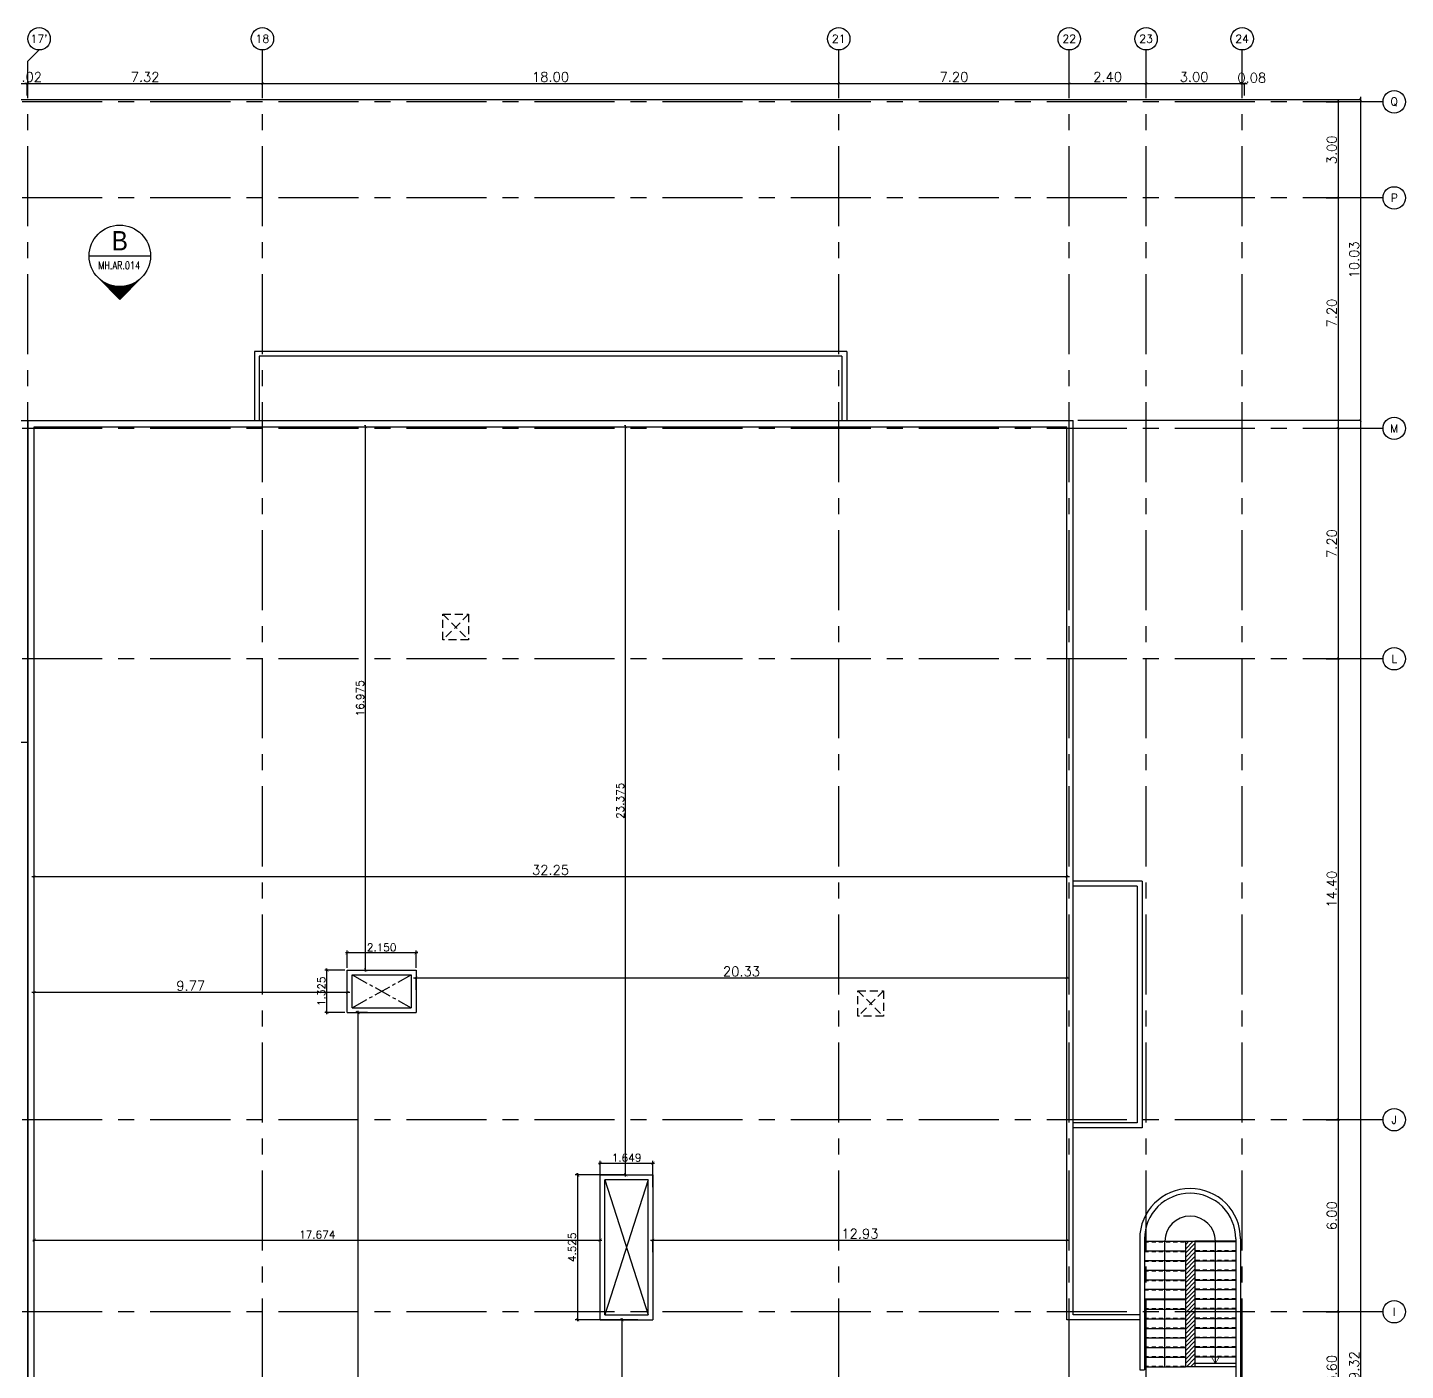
# Model space of a CAD drawing. Extents: x 88854.2 to 88945.7, y 39921.6 to 39999.8.
# Drawn here: x 88902.68 to 88945.71, y 39957.87 to 39999.82 of the extents above; entities that cross this region are included whole.
import ezdxf
from ezdxf.enums import TextEntityAlignment as Align

# ---------------------------------------------------------------- set-up
doc = ezdxf.new("R2010")
doc.units = 0
doc.header["$MEASUREMENT"] = 0
doc.header["$PDMODE"] = 34
for name, pattern in [('2DASHES', [1.7, 0.75, -0.25, 0.1, -0.25, 0.1, -0.25]), ('CENTER2', [1.125, 0.75, -0.125, 0.125, -0.125]), ('CENTERX2', [4, 2.5, -0.5, 0.5, -0.5]), ('HIDDEN', [0.375, 0.25, -0.125]), ('HIDDEN2', [0.1875, 0.125, -0.0625])]:
    doc.linetypes.add(name, pattern=pattern)
doc.layers.get('0').update_dxf_attribs({"linetype": 'CONTINUOUS'})
doc.layers.get('DEFPOINTS').update_dxf_attribs({"linetype": 'CONTINUOUS'})
for name, color, linetype in [('AX-CR', 2, 'CONTINUOUS'), ('AX-DIM', 4, 'CONTINUOUS'), ('AX-TXT', 2, 'CONTINUOUS'), ('AXES', 11, 'CENTERX2'), ('EJ', 9, 'CONTINUOUS'), ('HAT', 8, 'CONTINUOUS'), ('IND-ES', 6, 'CONTINUOUS'), ('IND-ES-L', 6, '2DASHES'), ('IND-ES-TXT', 4, 'CONTINUOUS'), ('PROJ-L', 3, 'CONTINUOUS'), ('ROOF', 2, 'CONTINUOUS'), ('SEC-MRK', 7, 'CONTINUOUS'), ('SHAFT', 4, 'CONTINUOUS'), ('STR', 5, 'CONTINUOUS'), ('TXT1', 2, 'CONTINUOUS'), ('WALL', 2, 'CONTINUOUS')]:
    doc.layers.add(name, color=color, linetype=linetype)
doc.styles.add('ROMANS', font='ROMANS.shx')
doc.styles.add('S5', font='simplex.shx', dxfattribs={"width": 0.77})
doc.styles.add('TTXT', font='swisse.ttf', dxfattribs={"width": 0.6})
doc.dimstyles.new('DIM-OUT', dxfattribs={"dimscale": 0, "dimtxt": 0.3, "dimasz": 0.08, "dimexe": 0.02, "dimexo": 0.02, "dimgap": 0.05, "dimtad": 1, "dimzin": 0, "dimdsep": 46, "dimtxsty": 'ROMANS', "dimblk1": 'ARCHTICK', "dimblk2": 'ARCHTICK', "dimsah": 1, "dimcen": 0.01, "dimdle": 0.08, "dimclrd": 4, "dimclre": 4, "dimclrt": 2, "dimadec": 0, "dimazin": 0, "dimtp": 2, "dimtm": 2, "dimtfac": 0.114286, "dimtix": 1, "dimtmove": 2, "dimatfit": 3, "dimldrblk": 'ARCHTICK', "dimfxl": 0, "dimtolj": 1, "dimtzin": 0, "dimarcsym": 0})
doc.dimstyles.new('STANDARD in', dxfattribs={"dimtxt": 0.24, "dimasz": 0.1, "dimexe": 0.07, "dimexo": 0.07, "dimgap": 0.05, "dimtad": 1, "dimdec": 3, "dimzin": 0, "dimdsep": 46, "dimtxsty": 'ROMANS', "dimblk": 'ARCHTICK', "dimcen": 0.05, "dimdle": 0.05, "dimclrd": 4, "dimclre": 4, "dimclrt": 2, "dimadec": 0, "dimazin": 0, "dimtfac": 1, "dimtdec": 3, "dimtmove": 2, "dimatfit": 3, "dimfxl": 0, "dimtolj": 1, "dimtzin": 0, "dimarcsym": 0})

# ---------------------------------------------------------------- blocks, each defined once
blk = doc.blocks.new('_ARCHTICK')
at = {"color": 0, "linetype": 'ByBlock', "const_width": 0.15}
blk.add_lwpolyline([(-0.5, -0.5), (0.5, 0.5)], dxfattribs=at)
blk = doc.blocks.new('*D7')
at = {"layer": 'AX-DIM', "color": 4, "lineweight": -2}
for p, q in [((88909.93, 39998.077), (88928.09, 39998.077)), ((88910.01, 39997.697), (88910.01, 39998.097)), ((88928.01, 39997.697), (88928.01, 39998.097))]:
    blk.add_line(p, q, dxfattribs=at)
at = {"layer": 'DEFPOINTS', "color": 0}
for p in [(88928.01, 39998.077), (88910.01, 39997.677), (88928.01, 39997.677)]:
    blk.add_point(p, dxfattribs=at)
at = {"layer": 'AX-DIM', "color": 4, "lineweight": -2, "xscale": 0.08, "yscale": 0.08, "zscale": 0.08, "rotation": 180}
blk.add_blockref('_ARCHTICK', (88910.01, 39998.077), dxfattribs=at)
at = {"layer": 'AX-DIM', "color": 4, "lineweight": -2, "xscale": 0.08, "yscale": 0.08, "zscale": 0.08}
blk.add_blockref('_ARCHTICK', (88928.01, 39998.077), dxfattribs=at)
at = {"layer": 'AX-DIM', "color": 2, "insert": (88919.01, 39998.277), "char_height": 0.3, "attachment_point": 5, "style": 'ROMANS'}
blk.add_mtext('\\A1;18.00', dxfattribs=at)
blk = doc.blocks.new('*D8')
at = {"layer": 'AX-DIM', "color": 4, "lineweight": -2}
for p, q in [((88901.005, 39997.575), (88944.33, 39997.575)), ((88944.31, 39997.655), (88944.31, 39987.47)), ((88943.63, 39987.55), (88944.33, 39987.55))]:
    blk.add_line(p, q, dxfattribs=at)
at = {"layer": 'DEFPOINTS', "color": 0}
for p in [(88900.985, 39997.575), (88943.61, 39987.55), (88944.31, 39987.55)]:
    blk.add_point(p, dxfattribs=at)
at = {"layer": 'AX-DIM', "color": 4, "lineweight": -2, "xscale": 0.08, "yscale": 0.08, "zscale": 0.08}
for p, rotation in [((88944.31, 39997.575), 90), ((88944.31, 39987.55), 270)]:
    blk.add_blockref('_ARCHTICK', p, dxfattribs=dict(at, rotation=rotation))
at = {"layer": 'AX-DIM', "color": 2, "insert": (88944.11, 39992.562), "char_height": 0.3, "attachment_point": 5, "rotation": 90, "style": 'ROMANS'}
blk.add_mtext('\\A1;10.03', dxfattribs=at)
blk = doc.blocks.new('*D11')
at = {"layer": 'AX-DIM', "color": 4, "lineweight": -2}
for p, q in [((88892.986, 39998.077), (88902.746, 39998.077)), ((88893.066, 39997.697), (88893.066, 39998.097)), ((88902.666, 39997.697), (88902.666, 39998.097))]:
    blk.add_line(p, q, dxfattribs=at)
at = {"layer": 'DEFPOINTS', "color": 0}
for p in [(88902.666, 39998.077), (88893.066, 39997.677), (88902.666, 39997.677)]:
    blk.add_point(p, dxfattribs=at)
at = {"layer": 'AX-DIM', "color": 4, "lineweight": -2, "xscale": 0.08, "yscale": 0.08, "zscale": 0.08, "rotation": 180}
blk.add_blockref('_ARCHTICK', (88893.066, 39998.077), dxfattribs=at)
at = {"layer": 'AX-DIM', "color": 4, "lineweight": -2, "xscale": 0.08, "yscale": 0.08, "zscale": 0.08}
blk.add_blockref('_ARCHTICK', (88902.666, 39998.077), dxfattribs=at)
at = {"layer": 'AX-DIM', "color": 2, "insert": (88897.866, 39998.277), "char_height": 0.3, "attachment_point": 5, "style": 'ROMANS'}
blk.add_mtext('\\A1;9.60', dxfattribs=at)
blk = doc.blocks.new('*D13')
at = {"layer": 'AX-DIM', "color": 4, "lineweight": -2}
for p, q in [((88902.666, 39998.077), (88902.586, 39998.077)), ((88902.666, 39997.697), (88902.666, 39998.097)), ((88902.666, 39998.077), (88902.686, 39998.077)), ((88902.686, 39997.697), (88902.686, 39998.097)), ((88902.686, 39998.077), (88902.766, 39998.077))]:
    blk.add_line(p, q, dxfattribs=at)
at = {"layer": 'DEFPOINTS', "color": 0}
for p in [(88902.686, 39998.077), (88902.666, 39997.677), (88902.686, 39997.677)]:
    blk.add_point(p, dxfattribs=at)
at = {"layer": 'AX-DIM', "color": 4, "lineweight": -2, "xscale": 0.08, "yscale": 0.08, "zscale": 0.08}
blk.add_blockref('_ARCHTICK', (88902.666, 39998.077), dxfattribs=at)
at = {"layer": 'AX-DIM', "color": 4, "lineweight": -2, "xscale": 0.08, "yscale": 0.08, "zscale": 0.08, "rotation": 180}
blk.add_blockref('_ARCHTICK', (88902.686, 39998.077), dxfattribs=at)
at = {"layer": 'AX-DIM', "color": 2, "insert": (88902.676, 39998.277), "char_height": 0.3, "attachment_point": 5, "style": 'ROMANS'}
blk.add_mtext('\\A1;0.02', dxfattribs=at)
blk = doc.blocks.new('AXU')
at = {"layer": 'AX-CR'}
blk.add_circle((0, 350), 350, dxfattribs=at)
at = {"layer": 'AX-TXT', "style": 'ROMANS'}
blk.add_attdef('AX', text='', height=250, dxfattribs=at).set_placement((0, 350), align=Align.MIDDLE)
blk = doc.blocks.new('*D14')
at = {"layer": 'AX-DIM', "color": 4, "lineweight": -2}
for p, q in [((88935.48, 39987.55), (88944.33, 39987.55)), ((88944.31, 39987.63), (88944.31, 39928.15)), ((88935.48, 39928.23), (88944.33, 39928.23))]:
    blk.add_line(p, q, dxfattribs=at)
at = {"layer": 'DEFPOINTS', "color": 0}
for p in [(88935.46, 39987.55), (88935.46, 39928.23), (88944.31, 39928.23)]:
    blk.add_point(p, dxfattribs=at)
at = {"layer": 'AX-DIM', "color": 4, "lineweight": -2, "xscale": 0.08, "yscale": 0.08, "zscale": 0.08}
for p, rotation in [((88944.31, 39987.55), 90), ((88944.31, 39928.23), 270)]:
    blk.add_blockref('_ARCHTICK', p, dxfattribs=dict(at, rotation=rotation))
at = {"layer": 'AX-DIM', "color": 2, "insert": (88944.11, 39957.89), "char_height": 0.3, "attachment_point": 5, "rotation": 90, "style": 'ROMANS'}
blk.add_mtext('\\A1;59.32', dxfattribs=at)
blk = doc.blocks.new('*D15')
at = {"layer": 'AX-DIM', "color": 4, "lineweight": -2}
for p, q in [((88943.23, 39965.7), (88943.63, 39965.7)), ((88943.61, 39965.78), (88943.61, 39959.62)), ((88943.23, 39959.7), (88943.63, 39959.7))]:
    blk.add_line(p, q, dxfattribs=at)
at = {"layer": 'DEFPOINTS', "color": 0}
for p in [(88943.21, 39965.7), (88943.21, 39959.7), (88943.61, 39959.7)]:
    blk.add_point(p, dxfattribs=at)
at = {"layer": 'AX-DIM', "color": 4, "lineweight": -2, "xscale": 0.08, "yscale": 0.08, "zscale": 0.08}
for p, rotation in [((88943.61, 39965.7), 90), ((88943.61, 39959.7), 270)]:
    blk.add_blockref('_ARCHTICK', p, dxfattribs=dict(at, rotation=rotation))
at = {"layer": 'AX-DIM', "color": 2, "insert": (88943.41, 39962.7), "char_height": 0.3, "attachment_point": 5, "rotation": 90, "style": 'ROMANS'}
blk.add_mtext('\\A1;6.00', dxfattribs=at)
blk = doc.blocks.new('*D22')
at = {"layer": 'AX-DIM', "color": 4, "lineweight": -2}
for p, q in [((88943.23, 39959.7), (88943.63, 39959.7)), ((88943.61, 39959.78), (88943.61, 39956.02)), ((88943.23, 39956.1), (88943.63, 39956.1))]:
    blk.add_line(p, q, dxfattribs=at)
at = {"layer": 'DEFPOINTS', "color": 0}
for p in [(88943.21, 39959.7), (88943.21, 39956.1), (88943.61, 39956.1)]:
    blk.add_point(p, dxfattribs=at)
at = {"layer": 'AX-DIM', "color": 4, "lineweight": -2, "xscale": 0.08, "yscale": 0.08, "zscale": 0.08}
for p, rotation in [((88943.61, 39959.7), 90), ((88943.61, 39956.1), 270)]:
    blk.add_blockref('_ARCHTICK', p, dxfattribs=dict(at, rotation=rotation))
at = {"layer": 'AX-DIM', "color": 2, "insert": (88943.41, 39957.9), "char_height": 0.3, "attachment_point": 5, "rotation": 90, "style": 'ROMANS'}
blk.add_mtext('\\A1;3.60', dxfattribs=at)
blk = doc.blocks.new('AXR')
at = {"layer": 'AX-CR'}
blk.add_circle((350, 0), 350, dxfattribs=at)
at = {"layer": 'AX-TXT', "style": 'ROMANS'}
blk.add_attdef('AX', text='', height=250, dxfattribs=at).set_placement((350, 0), align=Align.MIDDLE)
blk = doc.blocks.new('*D24')
at = {"layer": 'AX-DIM', "color": 4, "lineweight": -2}
for p, q in [((88943.23, 39994.5), (88943.63, 39994.5)), ((88943.61, 39994.58), (88943.61, 39987.22)), ((88943.23, 39987.3), (88943.63, 39987.3))]:
    blk.add_line(p, q, dxfattribs=at)
at = {"layer": 'DEFPOINTS', "color": 0}
for p in [(88943.21, 39994.5), (88943.21, 39987.3), (88943.61, 39987.3)]:
    blk.add_point(p, dxfattribs=at)
at = {"layer": 'AX-DIM', "color": 4, "lineweight": -2, "xscale": 0.08, "yscale": 0.08, "zscale": 0.08}
for p, rotation in [((88943.61, 39994.5), 90), ((88943.61, 39987.3), 270)]:
    blk.add_blockref('_ARCHTICK', p, dxfattribs=dict(at, rotation=rotation))
at = {"layer": 'AX-DIM', "color": 2, "insert": (88943.41, 39990.9), "char_height": 0.3, "attachment_point": 5, "rotation": 90, "style": 'ROMANS'}
blk.add_mtext('\\A1;7.20', dxfattribs=at)
blk = doc.blocks.new('*D25')
at = {"layer": 'AX-DIM', "color": 4, "lineweight": -2}
for p, q in [((88943.61, 39980.18), (88943.61, 39965.62)), ((88943.23, 39980.1), (88943.63, 39980.1)), ((88943.23, 39965.7), (88943.63, 39965.7))]:
    blk.add_line(p, q, dxfattribs=at)
at = {"layer": 'DEFPOINTS', "color": 0}
for p in [(88943.21, 39980.1), (88943.21, 39965.7), (88943.61, 39965.7)]:
    blk.add_point(p, dxfattribs=at)
at = {"layer": 'AX-DIM', "color": 4, "lineweight": -2, "xscale": 0.08, "yscale": 0.08, "zscale": 0.08}
for p, rotation in [((88943.61, 39980.1), 90), ((88943.61, 39965.7), 270)]:
    blk.add_blockref('_ARCHTICK', p, dxfattribs=dict(at, rotation=rotation))
at = {"layer": 'AX-DIM', "color": 2, "insert": (88943.41, 39972.9), "char_height": 0.3, "attachment_point": 5, "rotation": 90, "style": 'ROMANS'}
blk.add_mtext('\\A1;14.40', dxfattribs=at)
blk = doc.blocks.new('*D26')
at = {"layer": 'AX-DIM', "color": 4, "lineweight": -2}
for p, q in [((88943.23, 39987.3), (88943.63, 39987.3)), ((88943.61, 39987.38), (88943.61, 39980.02)), ((88943.23, 39980.1), (88943.63, 39980.1))]:
    blk.add_line(p, q, dxfattribs=at)
at = {"layer": 'DEFPOINTS', "color": 0}
for p in [(88943.21, 39987.3), (88943.21, 39980.1), (88943.61, 39980.1)]:
    blk.add_point(p, dxfattribs=at)
at = {"layer": 'AX-DIM', "color": 4, "lineweight": -2, "xscale": 0.08, "yscale": 0.08, "zscale": 0.08}
for p, rotation in [((88943.61, 39987.3), 90), ((88943.61, 39980.1), 270)]:
    blk.add_blockref('_ARCHTICK', p, dxfattribs=dict(at, rotation=rotation))
at = {"layer": 'AX-DIM', "color": 2, "insert": (88943.41, 39983.7), "char_height": 0.3, "attachment_point": 5, "rotation": 90, "style": 'ROMANS'}
blk.add_mtext('\\A1;7.20', dxfattribs=at)
blk = doc.blocks.new('*D27')
at = {"layer": 'AX-DIM', "color": 4, "lineweight": -2}
for p, q in [((88927.93, 39998.077), (88935.29, 39998.077)), ((88928.01, 39997.697), (88928.01, 39998.097)), ((88935.21, 39997.697), (88935.21, 39998.097))]:
    blk.add_line(p, q, dxfattribs=at)
at = {"layer": 'DEFPOINTS', "color": 0}
for p in [(88935.21, 39998.077), (88928.01, 39997.677), (88935.21, 39997.677)]:
    blk.add_point(p, dxfattribs=at)
at = {"layer": 'AX-DIM', "color": 4, "lineweight": -2, "xscale": 0.08, "yscale": 0.08, "zscale": 0.08, "rotation": 180}
blk.add_blockref('_ARCHTICK', (88928.01, 39998.077), dxfattribs=at)
at = {"layer": 'AX-DIM', "color": 4, "lineweight": -2, "xscale": 0.08, "yscale": 0.08, "zscale": 0.08}
blk.add_blockref('_ARCHTICK', (88935.21, 39998.077), dxfattribs=at)
at = {"layer": 'AX-DIM', "color": 2, "insert": (88931.61, 39998.277), "char_height": 0.3, "attachment_point": 5, "style": 'ROMANS'}
blk.add_mtext('\\A1;7.20', dxfattribs=at)
blk = doc.blocks.new('*D28')
at = {"layer": 'AX-DIM', "color": 4, "lineweight": -2}
for p, q in [((88935.13, 39998.077), (88937.69, 39998.077)), ((88935.21, 39997.697), (88935.21, 39998.097)), ((88937.61, 39997.697), (88937.61, 39998.097))]:
    blk.add_line(p, q, dxfattribs=at)
at = {"layer": 'DEFPOINTS', "color": 0}
for p in [(88937.61, 39998.077), (88935.21, 39997.677), (88937.61, 39997.677)]:
    blk.add_point(p, dxfattribs=at)
at = {"layer": 'AX-DIM', "color": 4, "lineweight": -2, "xscale": 0.08, "yscale": 0.08, "zscale": 0.08, "rotation": 180}
blk.add_blockref('_ARCHTICK', (88935.21, 39998.077), dxfattribs=at)
at = {"layer": 'AX-DIM', "color": 4, "lineweight": -2, "xscale": 0.08, "yscale": 0.08, "zscale": 0.08}
blk.add_blockref('_ARCHTICK', (88937.61, 39998.077), dxfattribs=at)
at = {"layer": 'AX-DIM', "color": 2, "insert": (88936.41, 39998.277), "char_height": 0.3, "attachment_point": 5, "style": 'ROMANS'}
blk.add_mtext('\\A1;2.40', dxfattribs=at)
blk = doc.blocks.new('*D29')
at = {"layer": 'AX-DIM', "color": 4, "lineweight": -2}
for p, q in [((88937.53, 39998.077), (88940.69, 39998.077)), ((88937.61, 39997.697), (88937.61, 39998.097)), ((88940.61, 39997.697), (88940.61, 39998.097))]:
    blk.add_line(p, q, dxfattribs=at)
at = {"layer": 'DEFPOINTS', "color": 0}
for p in [(88940.61, 39998.077), (88937.61, 39997.677), (88940.61, 39997.677)]:
    blk.add_point(p, dxfattribs=at)
at = {"layer": 'AX-DIM', "color": 4, "lineweight": -2, "xscale": 0.08, "yscale": 0.08, "zscale": 0.08, "rotation": 180}
blk.add_blockref('_ARCHTICK', (88937.61, 39998.077), dxfattribs=at)
at = {"layer": 'AX-DIM', "color": 4, "lineweight": -2, "xscale": 0.08, "yscale": 0.08, "zscale": 0.08}
blk.add_blockref('_ARCHTICK', (88940.61, 39998.077), dxfattribs=at)
at = {"layer": 'AX-DIM', "color": 2, "insert": (88939.11, 39998.277), "char_height": 0.3, "attachment_point": 5, "style": 'ROMANS'}
blk.add_mtext('\\A1;3.00', dxfattribs=at)
blk = doc.blocks.new('*D30')
at = {"layer": 'AX-DIM', "color": 4, "lineweight": -2}
for p, q in [((88940.61, 39998.077), (88940.53, 39998.077)), ((88940.61, 39997.697), (88940.61, 39998.097)), ((88940.61, 39998.077), (88940.685, 39998.077)), ((88940.685, 39997.697), (88940.685, 39998.097)), ((88940.685, 39998.077), (88940.765, 39998.077))]:
    blk.add_line(p, q, dxfattribs=at)
at = {"layer": 'DEFPOINTS', "color": 0}
for p in [(88940.685, 39998.077), (88940.61, 39997.677), (88940.685, 39997.677)]:
    blk.add_point(p, dxfattribs=at)
at = {"layer": 'AX-DIM', "color": 4, "lineweight": -2, "xscale": 0.08, "yscale": 0.08, "zscale": 0.08}
blk.add_blockref('_ARCHTICK', (88940.61, 39998.077), dxfattribs=at)
at = {"layer": 'AX-DIM', "color": 4, "lineweight": -2, "xscale": 0.08, "yscale": 0.08, "zscale": 0.08, "rotation": 180}
blk.add_blockref('_ARCHTICK', (88940.685, 39998.077), dxfattribs=at)
at = {"layer": 'AX-DIM', "color": 2, "insert": (88940.911, 39998.252), "char_height": 0.3, "attachment_point": 5, "style": 'ROMANS'}
blk.add_mtext('\\A1;0.08', dxfattribs=at)
blk = doc.blocks.new('*D31')
at = {"layer": 'AX-DIM', "color": 4, "lineweight": -2}
for p, q in [((88943.23, 39997.5), (88943.63, 39997.5)), ((88943.61, 39997.58), (88943.61, 39994.42)), ((88943.23, 39994.5), (88943.63, 39994.5))]:
    blk.add_line(p, q, dxfattribs=at)
at = {"layer": 'DEFPOINTS', "color": 0}
for p in [(88943.21, 39997.5), (88943.21, 39994.5), (88943.61, 39994.5)]:
    blk.add_point(p, dxfattribs=at)
at = {"layer": 'AX-DIM', "color": 4, "lineweight": -2, "xscale": 0.08, "yscale": 0.08, "zscale": 0.08}
for p, rotation in [((88943.61, 39997.5), 90), ((88943.61, 39994.5), 270)]:
    blk.add_blockref('_ARCHTICK', p, dxfattribs=dict(at, rotation=rotation))
at = {"layer": 'AX-DIM', "color": 2, "insert": (88943.41, 39996), "char_height": 0.3, "attachment_point": 5, "rotation": 90, "style": 'ROMANS'}
blk.add_mtext('\\A1;3.00', dxfattribs=at)
blk = doc.blocks.new('*D60')
at = {"layer": 'AX-DIM', "color": 4, "lineweight": -2}
for p, q in [((88902.606, 39998.077), (88910.09, 39998.077)), ((88902.686, 39997.697), (88902.686, 39998.097)), ((88910.01, 39997.697), (88910.01, 39998.097))]:
    blk.add_line(p, q, dxfattribs=at)
at = {"layer": 'DEFPOINTS', "color": 0}
for p in [(88910.01, 39998.077), (88902.686, 39997.677), (88910.01, 39997.677)]:
    blk.add_point(p, dxfattribs=at)
at = {"layer": 'AX-DIM', "color": 4, "lineweight": -2, "xscale": 0.08, "yscale": 0.08, "zscale": 0.08, "rotation": 180}
blk.add_blockref('_ARCHTICK', (88902.686, 39998.077), dxfattribs=at)
at = {"layer": 'AX-DIM', "color": 4, "lineweight": -2, "xscale": 0.08, "yscale": 0.08, "zscale": 0.08}
blk.add_blockref('_ARCHTICK', (88910.01, 39998.077), dxfattribs=at)
at = {"layer": 'AX-DIM', "color": 2, "insert": (88906.348, 39998.277), "char_height": 0.3, "attachment_point": 5, "style": 'ROMANS'}
blk.add_mtext('\\A1;7.32', dxfattribs=at)
blk = doc.blocks.new('*D65')
at = {"layer": 'AX-DIM', "color": 4, "lineweight": -2}
for p, q in [((88902.806, 39973.302), (88935.216, 39973.302)), ((88902.886, 39972.922), (88902.886, 39973.322)), ((88935.136, 39972.922), (88935.136, 39973.322))]:
    blk.add_line(p, q, dxfattribs=at)
at = {"layer": 'DEFPOINTS', "color": 0}
for p in [(88935.136, 39973.302), (88902.886, 39972.902), (88935.136, 39972.902)]:
    blk.add_point(p, dxfattribs=at)
at = {"layer": 'AX-DIM', "color": 4, "lineweight": -2, "xscale": 0.08, "yscale": 0.08, "zscale": 0.08, "rotation": 180}
blk.add_blockref('_ARCHTICK', (88902.886, 39973.302), dxfattribs=at)
at = {"layer": 'AX-DIM', "color": 4, "lineweight": -2, "xscale": 0.08, "yscale": 0.08, "zscale": 0.08}
blk.add_blockref('_ARCHTICK', (88935.136, 39973.302), dxfattribs=at)
at = {"layer": 'AX-DIM', "color": 2, "insert": (88919.011, 39973.502), "char_height": 0.3, "attachment_point": 5, "style": 'ROMANS'}
blk.add_mtext('\\A1;32.25', dxfattribs=at)
blk = doc.blocks.new('*D77')
at = {"layer": 'AX-DIM', "color": 4, "linetype": 'Continuous', "lineweight": -2}
for p, q in [((88913.293, 39969.05), (88912.92, 39969.05)), ((88912.99, 39969.1), (88912.99, 39944.105)), ((88913.772, 39944.155), (88912.92, 39944.155))]:
    blk.add_line(p, q, dxfattribs=at)
at = {"layer": 'DEFPOINTS', "color": 0, "linetype": 'Continuous'}
for p in [(88913.363, 39969.05), (88912.99, 39944.155), (88913.842, 39944.155)]:
    blk.add_point(p, dxfattribs=at)
at = {"layer": 'AX-DIM', "color": 4, "linetype": 'Continuous', "lineweight": -2, "xscale": 0.1, "yscale": 0.1, "zscale": 0.1}
for p, rotation in [((88912.99, 39969.05), 90), ((88912.99, 39944.155), 270)]:
    blk.add_blockref('_ARCHTICK', p, dxfattribs=dict(at, rotation=rotation))
at = {"layer": 'AX-DIM', "color": 2, "linetype": 'Continuous', "insert": (88912.82, 39956.602), "char_height": 0.24, "attachment_point": 5, "rotation": 90, "style": 'ROMANS'}
blk.add_mtext('\\A1;24.895', dxfattribs=at)
blk = doc.blocks.new('*D76')
at = {"layer": 'AX-DIM', "color": 4, "linetype": 'Continuous', "lineweight": -2}
blk.add_line((88913.234, 39970.325), (88913.234, 39987.4), dxfattribs=at)
at = {"layer": 'DEFPOINTS', "color": 0, "linetype": 'Continuous'}
for p in [(88913.234, 39987.35), (88913.234, 39987.35), (88913.234, 39970.375)]:
    blk.add_point(p, dxfattribs=at)
at = {"layer": 'AX-DIM', "color": 4, "linetype": 'Continuous', "lineweight": -2, "xscale": 0.1, "yscale": 0.1, "zscale": 0.1}
for p, rotation in [((88913.234, 39987.35), 90), ((88913.234, 39970.375), 270)]:
    blk.add_blockref('_ARCHTICK', p, dxfattribs=dict(at, rotation=rotation))
at = {"layer": 'AX-DIM', "color": 2, "linetype": 'Continuous', "insert": (88913.064, 39978.862), "char_height": 0.24, "attachment_point": 5, "rotation": 90, "style": 'ROMANS'}
blk.add_mtext('\\A1;16.975', dxfattribs=at)
blk = doc.blocks.new('*D81')
at = {"layer": 'AX-DIM', "color": 4, "linetype": 'Continuous', "lineweight": -2}
for p, q in [((88921.334, 39963.975), (88919.784, 39963.975)), ((88919.854, 39964.025), (88919.854, 39959.4)), ((88921.334, 39959.45), (88919.784, 39959.45))]:
    blk.add_line(p, q, dxfattribs=at)
at = {"layer": 'DEFPOINTS', "color": 0, "linetype": 'Continuous'}
for p in [(88921.404, 39963.975), (88919.854, 39959.45), (88921.404, 39959.45)]:
    blk.add_point(p, dxfattribs=at)
at = {"layer": 'AX-DIM', "color": 4, "linetype": 'Continuous', "lineweight": -2, "xscale": 0.1, "yscale": 0.1, "zscale": 0.1}
for p, rotation in [((88919.854, 39963.975), 90), ((88919.854, 39959.45), 270)]:
    blk.add_blockref('_ARCHTICK', p, dxfattribs=dict(at, rotation=rotation))
at = {"layer": 'AX-DIM', "color": 2, "linetype": 'Continuous', "insert": (88919.684, 39961.712), "char_height": 0.24, "attachment_point": 5, "rotation": 90, "style": 'ROMANS'}
blk.add_mtext('\\A1;4.525', dxfattribs=at)
blk = doc.blocks.new('*D82')
at = {"layer": 'AX-DIM', "color": 4, "linetype": 'Continuous', "lineweight": -2}
for p, q in [((88920.51, 39964.341), (88922.259, 39964.341)), ((88920.56, 39963.589), (88920.56, 39964.411)), ((88922.209, 39963.589), (88922.209, 39964.411))]:
    blk.add_line(p, q, dxfattribs=at)
at = {"layer": 'DEFPOINTS', "color": 0, "linetype": 'Continuous'}
for p in [(88922.209, 39964.341), (88920.56, 39963.519), (88922.209, 39963.519)]:
    blk.add_point(p, dxfattribs=at)
at = {"layer": 'AX-DIM', "color": 4, "linetype": 'Continuous', "lineweight": -2, "xscale": 0.1, "yscale": 0.1, "zscale": 0.1, "rotation": 180}
blk.add_blockref('_ARCHTICK', (88920.56, 39964.341), dxfattribs=at)
at = {"layer": 'AX-DIM', "color": 4, "linetype": 'Continuous', "lineweight": -2, "xscale": 0.1, "yscale": 0.1, "zscale": 0.1}
blk.add_blockref('_ARCHTICK', (88922.209, 39964.341), dxfattribs=at)
at = {"layer": 'AX-DIM', "color": 2, "linetype": 'Continuous', "insert": (88921.385, 39964.511), "char_height": 0.24, "attachment_point": 5, "style": 'ROMANS'}
blk.add_mtext('\\A1;1.649', dxfattribs=at)
blk = doc.blocks.new('*D83')
at = {"layer": 'AX-DIM', "color": 4, "linetype": 'Continuous', "lineweight": -2}
for p, q in [((88914.86, 39970.912), (88912.61, 39970.912)), ((88912.66, 39970.445), (88912.66, 39970.982)), ((88914.81, 39970.445), (88914.81, 39970.982))]:
    blk.add_line(p, q, dxfattribs=at)
at = {"layer": 'DEFPOINTS', "color": 0, "linetype": 'Continuous'}
for p in [(88912.66, 39970.912), (88912.66, 39970.375), (88914.81, 39970.375)]:
    blk.add_point(p, dxfattribs=at)
at = {"layer": 'AX-DIM', "color": 4, "linetype": 'Continuous', "lineweight": -2, "xscale": 0.1, "yscale": 0.1, "zscale": 0.1, "rotation": 180}
blk.add_blockref('_ARCHTICK', (88912.66, 39970.912), dxfattribs=at)
at = {"layer": 'AX-DIM', "color": 4, "linetype": 'Continuous', "lineweight": -2, "xscale": 0.1, "yscale": 0.1, "zscale": 0.1}
blk.add_blockref('_ARCHTICK', (88914.81, 39970.912), dxfattribs=at)
at = {"layer": 'AX-DIM', "color": 2, "linetype": 'Continuous', "insert": (88913.735, 39971.082), "char_height": 0.24, "attachment_point": 5, "style": 'ROMANS'}
blk.add_mtext('\\A1;2.150', dxfattribs=at)
blk = doc.blocks.new('*D84')
at = {"layer": 'AX-DIM', "color": 4, "linetype": 'Continuous', "lineweight": -2}
for p, q in [((88912.59, 39970.375), (88911.956, 39970.375)), ((88912.026, 39969), (88912.026, 39970.425)), ((88912.59, 39969.05), (88911.956, 39969.05))]:
    blk.add_line(p, q, dxfattribs=at)
at = {"layer": 'DEFPOINTS', "color": 0, "linetype": 'Continuous'}
for p in [(88912.026, 39970.375), (88912.66, 39970.375), (88912.66, 39969.05)]:
    blk.add_point(p, dxfattribs=at)
at = {"layer": 'AX-DIM', "color": 4, "linetype": 'Continuous', "lineweight": -2, "xscale": 0.1, "yscale": 0.1, "zscale": 0.1}
for p, rotation in [((88912.026, 39970.375), 90), ((88912.026, 39969.05), 270)]:
    blk.add_blockref('_ARCHTICK', p, dxfattribs=dict(at, rotation=rotation))
at = {"layer": 'AX-DIM', "color": 2, "linetype": 'Continuous', "insert": (88911.856, 39969.712), "char_height": 0.24, "attachment_point": 5, "rotation": 90, "style": 'ROMANS'}
blk.add_mtext('\\A1;1.325', dxfattribs=at)
blk = doc.blocks.new('AR1-EL')
at = {"layer": 'IND-ES'}
for q in [(-566, 566), (566, 566)]:
    blk.add_line((0, 1131), q, dxfattribs=at)
for points in [[(0, 800), (0, 1131), (-104, 793), (-221, 910)], [(0, 800), (0, 1131), (104, 793), (221, 910)], [(-306, 739), (-349, 782), (-400, 693), (-419, 712)], [(-207, 773), (-283, 849), (-306, 739), (-349, 782)], [(-104, 793), (-221, 910), (-207, 773), (-283, 849)], [(104, 793), (221, 910), (207, 773), (283, 849)], [(207, 773), (283, 849), (306, 739), (349, 782)], [(306, 739), (349, 782), (400, 693), (419, 712)], [(-492, 640), (-487, 634), (-566, 566)], [(-400, 693), (-419, 712), (-487, 634), (-492, 640)], [(400, 693), (419, 712), (487, 634), (492, 640)], [(492, 640), (487, 634), (566, 566)]]:
    blk.add_solid(points, dxfattribs=at)
blk = doc.blocks.new('*D104')
at = {"layer": 'AX-DIM', "color": 4, "lineweight": -2}
for p, q in [((88922.129, 39961.937), (88935.216, 39961.937)), ((88922.209, 39961.557), (88922.209, 39961.957)), ((88935.136, 39961.557), (88935.136, 39961.957))]:
    blk.add_line(p, q, dxfattribs=at)
at = {"layer": 'DEFPOINTS', "color": 0}
for p in [(88935.136, 39961.937), (88922.209, 39961.537), (88935.136, 39961.537)]:
    blk.add_point(p, dxfattribs=at)
at = {"layer": 'AX-DIM', "color": 4, "lineweight": -2, "xscale": 0.08, "yscale": 0.08, "zscale": 0.08, "rotation": 180}
blk.add_blockref('_ARCHTICK', (88922.209, 39961.937), dxfattribs=at)
at = {"layer": 'AX-DIM', "color": 4, "lineweight": -2, "xscale": 0.08, "yscale": 0.08, "zscale": 0.08}
blk.add_blockref('_ARCHTICK', (88935.136, 39961.937), dxfattribs=at)
at = {"layer": 'AX-DIM', "color": 2, "insert": (88928.673, 39962.137), "char_height": 0.3, "attachment_point": 5, "style": 'ROMANS'}
blk.add_mtext('\\A1;12.93', dxfattribs=at)
blk = doc.blocks.new('*D105')
at = {"layer": 'AX-DIM', "color": 4, "linetype": 'Continuous', "lineweight": -2}
for p, q in [((88902.836, 39961.937), (88920.61, 39961.937)), ((88902.886, 39961.607), (88902.886, 39962.007)), ((88920.56, 39961.607), (88920.56, 39962.007))]:
    blk.add_line(p, q, dxfattribs=at)
at = {"layer": 'DEFPOINTS', "color": 0, "linetype": 'Continuous'}
for p in [(88920.56, 39961.937), (88902.886, 39961.537), (88920.56, 39961.537)]:
    blk.add_point(p, dxfattribs=at)
at = {"layer": 'AX-DIM', "color": 4, "linetype": 'Continuous', "lineweight": -2, "xscale": 0.1, "yscale": 0.1, "zscale": 0.1, "rotation": 180}
blk.add_blockref('_ARCHTICK', (88902.886, 39961.937), dxfattribs=at)
at = {"layer": 'AX-DIM', "color": 4, "linetype": 'Continuous', "lineweight": -2, "xscale": 0.1, "yscale": 0.1, "zscale": 0.1}
blk.add_blockref('_ARCHTICK', (88920.56, 39961.937), dxfattribs=at)
at = {"layer": 'AX-DIM', "color": 2, "linetype": 'Continuous', "insert": (88911.723, 39962.107), "char_height": 0.24, "attachment_point": 5, "style": 'ROMANS'}
blk.add_mtext('\\A1;17.674', dxfattribs=at)
blk = doc.blocks.new('*D110')
at = {"layer": 'AX-DIM', "color": 4, "linetype": 'Continuous', "lineweight": -2}
for p, q in [((88921.24, 39959.5), (88921.24, 39951.305)), ((88921.739, 39959.45), (88921.17, 39959.45)), ((88921.598, 39951.355), (88921.17, 39951.355))]:
    blk.add_line(p, q, dxfattribs=at)
at = {"layer": 'DEFPOINTS', "color": 0, "linetype": 'Continuous'}
for p in [(88921.809, 39959.45), (88921.24, 39951.355), (88921.668, 39951.355)]:
    blk.add_point(p, dxfattribs=at)
at = {"layer": 'AX-DIM', "color": 4, "linetype": 'Continuous', "lineweight": -2, "xscale": 0.1, "yscale": 0.1, "zscale": 0.1}
for p, rotation in [((88921.24, 39959.45), 90), ((88921.24, 39951.355), 270)]:
    blk.add_blockref('_ARCHTICK', p, dxfattribs=dict(at, rotation=rotation))
at = {"layer": 'AX-DIM', "color": 2, "linetype": 'Continuous', "insert": (88921.07, 39955.402), "char_height": 0.24, "attachment_point": 5, "rotation": 90, "style": 'ROMANS'}
blk.add_mtext('\\A1;8.095', dxfattribs=at)
blk = doc.blocks.new('*D111')
at = {"layer": 'AX-DIM', "color": 4, "linetype": 'Continuous', "lineweight": -2}
blk.add_line((88921.355, 39963.925), (88921.355, 39987.4), dxfattribs=at)
at = {"layer": 'DEFPOINTS', "color": 0, "linetype": 'Continuous'}
for p in [(88921.355, 39987.35), (88921.355, 39987.35), (88921.355, 39963.975)]:
    blk.add_point(p, dxfattribs=at)
at = {"layer": 'AX-DIM', "color": 4, "linetype": 'Continuous', "lineweight": -2, "xscale": 0.1, "yscale": 0.1, "zscale": 0.1}
for p, rotation in [((88921.355, 39987.35), 90), ((88921.355, 39963.975), 270)]:
    blk.add_blockref('_ARCHTICK', p, dxfattribs=dict(at, rotation=rotation))
at = {"layer": 'AX-DIM', "color": 2, "linetype": 'Continuous', "insert": (88921.185, 39975.662), "char_height": 0.24, "attachment_point": 5, "rotation": 90, "style": 'ROMANS'}
blk.add_mtext('\\A1;23.375', dxfattribs=at)
blk = doc.blocks.new('*D122')
at = {"layer": 'AX-DIM', "color": 4, "lineweight": -2}
for p, q in [((88902.806, 39969.683), (88912.74, 39969.683)), ((88902.886, 39969.303), (88902.886, 39969.703)), ((88912.66, 39969.303), (88912.66, 39969.703))]:
    blk.add_line(p, q, dxfattribs=at)
at = {"layer": 'DEFPOINTS', "color": 0}
for p in [(88912.66, 39969.683), (88902.886, 39969.283), (88912.66, 39969.283)]:
    blk.add_point(p, dxfattribs=at)
at = {"layer": 'AX-DIM', "color": 4, "lineweight": -2, "xscale": 0.08, "yscale": 0.08, "zscale": 0.08, "rotation": 180}
blk.add_blockref('_ARCHTICK', (88902.886, 39969.683), dxfattribs=at)
at = {"layer": 'AX-DIM', "color": 4, "lineweight": -2, "xscale": 0.08, "yscale": 0.08, "zscale": 0.08}
blk.add_blockref('_ARCHTICK', (88912.66, 39969.683), dxfattribs=at)
at = {"layer": 'AX-DIM', "color": 2, "insert": (88907.773, 39969.883), "char_height": 0.3, "attachment_point": 5, "style": 'ROMANS'}
blk.add_mtext('\\A1;9.77', dxfattribs=at)
blk = doc.blocks.new('*D123')
at = {"layer": 'AX-DIM', "color": 4, "lineweight": -2}
for p, q in [((88914.73, 39970.133), (88935.216, 39970.133)), ((88914.81, 39969.753), (88914.81, 39970.153)), ((88935.136, 39969.753), (88935.136, 39970.153))]:
    blk.add_line(p, q, dxfattribs=at)
at = {"layer": 'DEFPOINTS', "color": 0}
for p in [(88935.136, 39970.133), (88914.81, 39969.733), (88935.136, 39969.733)]:
    blk.add_point(p, dxfattribs=at)
at = {"layer": 'AX-DIM', "color": 4, "lineweight": -2, "xscale": 0.08, "yscale": 0.08, "zscale": 0.08, "rotation": 180}
blk.add_blockref('_ARCHTICK', (88914.81, 39970.133), dxfattribs=at)
at = {"layer": 'AX-DIM', "color": 4, "lineweight": -2, "xscale": 0.08, "yscale": 0.08, "zscale": 0.08}
blk.add_blockref('_ARCHTICK', (88935.136, 39970.133), dxfattribs=at)
at = {"layer": 'AX-DIM', "color": 2, "insert": (88924.973, 39970.333), "char_height": 0.3, "attachment_point": 5, "style": 'ROMANS'}
blk.add_mtext('\\A1;20.33', dxfattribs=at)

msp = doc.modelspace()

# ---------------------------------------------------------------- hatches: boundary and pattern name
at = {"layer": 'HAT', "linetype": 'Continuous'}
h = msp.add_hatch(dxfattribs=at)
h.set_pattern_fill('ANSI31', color=256, scale=0.75, style=0)
h.paths.add_polyline_path([(88939.136, 39961.8998), (88938.836, 39961.8998), (88938.836, 39959.6996), (88939.136, 39959.6996)])
h.paths.add_polyline_path([(88939.136, 39959.6996), (88938.836, 39959.6996), (88938.836, 39957.9798), (88939.136, 39957.9798)])

# ---------------------------------------------------------------- linework, layer by layer
for p, q in [((88938.836, 39961.8998), (88939.136, 39961.8998)), ((88938.836, 39961.8998), (88938.836, 39957.9798)), ((88939.136, 39961.8998), (88939.136, 39957.9798)), ((88939.136, 39957.9798), (88938.836, 39957.9798))]:
    msp.add_line(p, q)
at = {"layer": 'AXES'}
for p, q in [((88902.686, 39998.7714), (88903.036, 39999.1214)), ((88910.0103, 39921.6153), (88910.0103, 39999.1214)), ((88928.0103, 39921.6153), (88928.0103, 39999.1214)), ((88935.2103, 39921.6153), (88935.2103, 39999.1214)), ((88937.6103, 39921.6153), (88937.6103, 39999.1214)), ((88940.6103, 39921.6153), (88940.6103, 39999.1214)), ((88902.686, 39921.6153), (88902.686, 39998.7714)), ((88902.686, 39921.6153), (88902.686, 39998.7714)), ((88945.0103, 39997.4996), (88876.9703, 39997.4996)), ((88945.0103, 39994.4996), (88876.9703, 39994.4996)), ((88945.0103, 39987.2996), (88876.5632, 39987.2996)), ((88945.0103, 39980.0996), (88876.5632, 39980.0996)), ((88945.0103, 39965.6996), (88876.9703, 39965.6996)), ((88945.0103, 39959.6996), (88876.9703, 39959.6996))]:
    msp.add_line(p, q, dxfattribs=at)
at = {"layer": 'EJ', "color": 8}
msp.add_line((88902.686, 39977.4996), (88902.686, 39959.4496), dxfattribs=at)
at = {"layer": 'IND-ES'}
msp.add_line((88904.5971, 39992.6872), (88906.5171, 39992.6872), dxfattribs=at)
msp.add_line((88904.5971, 39992.6872), (88906.5171, 39992.6872), dxfattribs=at)
at = {"layer": 'IND-ES-L', "linetype": 'ByBlock'}
msp.add_ellipse((88905.5571, 39992.6872), major_axis=(-0.96, -0.0001), ratio=0.9999999, start_param=-0.0000763, end_param=6.283109, dxfattribs=at)
at = {"layer": 'PROJ-L', "linetype": 'Continuous'}
for p, q in [((88928.2603, 39989.6996), (88909.7603, 39989.6996)), ((88909.7603, 39989.6996), (88909.7603, 39987.5496)), ((88928.2603, 39989.6996), (88928.2603, 39987.5496)), ((88928.1103, 39989.5496), (88909.9103, 39989.5496)), ((88909.9103, 39989.5496), (88909.9103, 39987.5496)), ((88928.1103, 39989.5496), (88928.1103, 39987.5496)), ((88937.486, 39973.1496), (88935.336, 39973.1496)), ((88937.336, 39972.9996), (88935.336, 39972.9996)), ((88937.336, 39972.9996), (88937.336, 39965.5996)), ((88937.486, 39973.1496), (88937.486, 39965.4496)), ((88937.336, 39965.5996), (88935.336, 39965.5996)), ((88937.486, 39965.4496), (88935.336, 39965.4496))]:
    msp.add_line(p, q, dxfattribs=at)
at = {"layer": 'ROOF'}
for p, q in [((88896.311, 39987.5496), (88935.336, 39987.5496)), ((88902.686, 39987.5496), (88902.686, 39928.2296)), ((88902.686, 39928.2296), (88902.686, 39987.5496)), ((88935.336, 39959.5996), (88935.336, 39987.5496)), ((88902.886, 39928.4296), (88902.886, 39987.3496)), ((88902.886, 39987.3496), (88935.136, 39987.3496)), ((88935.136, 39959.4496), (88935.136, 39987.3496)), ((88893.066, 39977.4996), (88902.686, 39977.4996)), ((88937.411, 39959.5996), (88935.336, 39959.5996)), ((88937.411, 39959.4496), (88935.136, 39959.4496))]:
    msp.add_line(p, q, dxfattribs=at)
at = {"layer": 'ROOF', "linetype": 'Continuous'}
for p, q in [((88922.0593, 39963.8246), (88920.7103, 39959.5996)), ((88920.7104, 39963.8246), (88922.0593, 39959.5996))]:
    msp.add_line(p, q, dxfattribs=at)
at = {"layer": 'SHAFT', "linetype": 'HIDDEN'}
for p, q in [((88915.6498, 39981.4891), (88916.4498, 39980.6891)), ((88916.4498, 39981.4891), (88915.6498, 39980.6891)), ((88928.6103, 39969.7296), (88929.4103, 39968.9296)), ((88929.4103, 39969.7296), (88928.6103, 39968.9296))]:
    msp.add_line(p, q, dxfattribs=at)
for points in [[(88915.6498, 39981.4891), (88916.4498, 39981.4891), (88916.4498, 39980.6891), (88915.6498, 39980.6891)], [(88928.6103, 39969.7296), (88929.4103, 39969.7296), (88929.4103, 39968.9296), (88928.6103, 39968.9296)]]:
    msp.add_lwpolyline(points, close=True, dxfattribs=at)
at = {"layer": 'STR'}
for p, q in [((88937.561, 39961.8998), (88938.836, 39961.8998)), ((88938.1985, 39957.9798), (88938.1985, 39961.9022)), ((88940.411, 39961.8998), (88939.136, 39961.8998)), ((88940.411, 39961.8798), (88939.136, 39961.8798)), ((88939.7735, 39958.0798), (88939.7735, 39961.9022)), ((88937.561, 39961.5998), (88938.836, 39961.5998)), ((88937.561, 39961.2998), (88938.836, 39961.2998)), ((88940.411, 39961.5798), (88939.136, 39961.5798)), ((88940.411, 39961.2798), (88939.136, 39961.2798)), ((88937.561, 39960.9998), (88938.836, 39960.9998)), ((88940.411, 39960.9798), (88939.136, 39960.9798)), ((88937.561, 39960.6998), (88938.836, 39960.6998)), ((88937.561, 39960.3998), (88938.836, 39960.3998)), ((88940.411, 39960.6798), (88939.136, 39960.6798)), ((88940.411, 39960.3798), (88939.136, 39960.3798)), ((88937.561, 39960.0998), (88938.836, 39960.0998)), ((88937.561, 39960.0798), (88938.836, 39960.0798)), ((88940.411, 39960.0798), (88939.136, 39960.0798)), ((88937.561, 39959.7798), (88938.836, 39959.7798)), ((88937.561, 39959.4798), (88938.836, 39959.4798)), ((88940.411, 39959.7798), (88939.136, 39959.7798)), ((88940.411, 39959.4798), (88939.136, 39959.4798)), ((88937.561, 39959.1798), (88938.836, 39959.1798)), ((88940.411, 39959.1798), (88939.136, 39959.1798)), ((88937.561, 39958.8798), (88938.836, 39958.8798)), ((88940.411, 39958.8798), (88939.136, 39958.8798)), ((88937.561, 39958.5798), (88938.836, 39958.5798)), ((88937.561, 39958.2798), (88938.836, 39958.2798)), ((88940.411, 39958.5798), (88939.136, 39958.5798)), ((88940.411, 39958.2798), (88939.136, 39958.2798)), ((88937.561, 39957.9798), (88938.836, 39957.9798)), ((88940.411, 39958.0798), (88939.136, 39958.0798)), ((88940.411, 39957.9798), (88939.136, 39957.9798))]:
    msp.add_line(p, q, dxfattribs=at)
at = {"layer": 'STR', "linetype": 'HIDDEN2'}
for p, q in [((88937.561, 39961.8798), (88938.836, 39961.8798)), ((88940.411, 39961.8998), (88939.136, 39961.8998)), ((88940.411, 39961.8798), (88939.136, 39961.8798)), ((88937.561, 39961.5798), (88938.836, 39961.5798)), ((88937.561, 39961.2798), (88938.836, 39961.2798)), ((88940.411, 39961.5998), (88939.136, 39961.5998)), ((88940.411, 39961.2998), (88939.136, 39961.2998)), ((88937.561, 39960.9798), (88938.836, 39960.9798)), ((88940.411, 39960.9998), (88939.136, 39960.9998)), ((88937.561, 39960.6798), (88938.836, 39960.6798)), ((88937.561, 39960.3798), (88938.836, 39960.3798)), ((88940.411, 39960.6998), (88939.136, 39960.6998)), ((88940.411, 39960.3998), (88939.136, 39960.3998)), ((88940.411, 39960.0998), (88939.136, 39960.0998)), ((88937.561, 39959.7998), (88938.836, 39959.7998)), ((88937.561, 39959.4998), (88938.836, 39959.4998)), ((88940.411, 39959.7998), (88939.136, 39959.7998)), ((88940.411, 39959.4998), (88939.136, 39959.4998)), ((88937.561, 39959.1998), (88938.836, 39959.1998)), ((88940.411, 39959.1998), (88939.136, 39959.1998)), ((88937.561, 39958.8998), (88938.836, 39958.8998)), ((88940.411, 39958.8998), (88939.136, 39958.8998)), ((88937.561, 39958.5998), (88938.836, 39958.5998)), ((88937.561, 39958.2998), (88938.836, 39958.2998)), ((88940.411, 39958.5998), (88939.136, 39958.5998)), ((88940.411, 39958.2998), (88939.136, 39958.2998)), ((88937.561, 39957.9998), (88938.836, 39957.9998))]:
    msp.add_line(p, q, dxfattribs=at)
at = {"layer": 'STR', "const_width": 0.0215}
msp.add_lwpolyline([(88939.889, 39958.2798), (88939.658, 39958.2798), (88939.7735, 39958.0798)], close=True, dxfattribs=at)
at = {"layer": 'STR'}
msp.add_arc((88938.986, 39961.9022), 0.7875, 0, 180, dxfattribs=at)
at = {"layer": 'WALL'}
for p, q in [((88912.6603, 39969.0496), (88912.6603, 39970.3746)), ((88912.6603, 39970.3746), (88914.8103, 39970.3746)), ((88914.8103, 39970.3746), (88914.8103, 39969.0496)), ((88912.8103, 39969.1996), (88912.8103, 39970.2246)), ((88912.8103, 39970.2246), (88914.6603, 39970.2246)), ((88914.6603, 39970.2246), (88914.6603, 39969.1996)), ((88914.6603, 39970.1996), (88914.6603, 39969.1996)), ((88912.6603, 39969.0496), (88914.8103, 39969.0496)), ((88912.8103, 39969.1996), (88914.6603, 39969.1996)), ((88920.5604, 39959.4496), (88920.5604, 39963.9746)), ((88920.5604, 39963.9746), (88922.2093, 39963.9746)), ((88920.7103, 39959.5996), (88920.7103, 39963.8246)), ((88922.0593, 39963.8246), (88920.7103, 39963.8246)), ((88922.0593, 39959.5996), (88922.0593, 39963.8246)), ((88922.2093, 39963.9746), (88922.2093, 39959.4496)), ((88937.411, 39961.9751), (88937.411, 39957.8798)), ((88937.561, 39961.9751), (88937.561, 39957.8798)), ((88940.411, 39961.9751), (88940.411, 39956.3496)), ((88940.561, 39961.9751), (88940.561, 39956.1996)), ((88920.7103, 39959.5996), (88922.0593, 39959.5996)), ((88920.5604, 39959.4496), (88922.2093, 39959.4496)), ((88937.411, 39957.8798), (88937.561, 39957.8798))]:
    msp.add_line(p, q, dxfattribs=at)
at = {"layer": 'WALL', "color": 0, "linetype": 'CENTER2', "ltscale": 0.7}
for p, q in [((88912.8103, 39970.2246), (88914.6603, 39969.1996)), ((88912.8103, 39969.1996), (88914.6603, 39970.2246))]:
    msp.add_line(p, q, dxfattribs=at)
at = {"layer": 'WALL'}
for radius, start, end in [(1.575, 90, 180), (1.425, 90, 180.00002), (1.575, 359.99997, 90), (1.425, 359.99997, 90)]:
    msp.add_arc((88938.986, 39961.9751), radius, start, end, dxfattribs=at)

# ---------------------------------------------------------------- block references
at = {"layer": 'AXES', "xscale": 0.001, "yscale": 0.001, "zscale": 0.001}
for name, p, values in [('AXU', (88903.036, 39999.1214), {'AX': "17'"}), ('AXU', (88910.0103, 39999.1214), {'AX': '18'}), ('AXU', (88928.0103, 39999.1214), {'AX': '21'}), ('AXU', (88935.2103, 39999.1214), {'AX': '22'}), ('AXU', (88937.6103, 39999.1214), {'AX': '23'}), ('AXU', (88940.6103, 39999.1214), {'AX': '24'}), ('AXR', (88945.0103, 39997.4996), {'AX': 'Q'}), ('AXR', (88945.0103, 39994.4996), {'AX': 'P'}), ('AXR', (88945.0103, 39987.2996), {'AX': 'M'}), ('AXR', (88945.0103, 39980.0996), {'AX': 'L'}), ('AXR', (88945.0103, 39965.6996), {'AX': 'J'}), ('AXR', (88945.0103, 39959.6996), {'AX': 'I'})]:
    msp.add_blockref(name, p, dxfattribs=at).add_auto_attribs(values)
at = {"layer": 'SEC-MRK', "color": 1, "zscale": 0.0012, "rotation": 180}
for xscale, yscale in [(0.001199999998789281, 0.001199999998789281), (0.001200000056996942, 0.001199999984237365)]:
    msp.add_blockref('AR1-EL', (88905.5571, 39992.6872), dxfattribs=dict(at, xscale=xscale, yscale=yscale))

# ---------------------------------------------------------------- texts
at = {"layer": 'IND-ES-TXT', "color": 2, "style": 'S5', "width": 0.77}
msp.add_attdef('MH.AR.014', text='AR02', height=0.24, dxfattribs=at).set_placement((88905.5388, 39992.3902), align=Align.MIDDLE)
at = {"layer": 'TXT1', "color": 6, "style": 'TTXT', "width": 0.9}
msp.add_attdef('B', text='C', height=0.6018, dxfattribs=at).set_placement((88905.5584, 39992.8606), align=Align.CENTER)

# ---------------------------------------------------------------- dimensions: what is measured, and where the dimension line sits
at = {"layer": 'AX-DIM'}
for base, p1, p2, picture, middle in [((88902.666, 39998.0773), (88893.066, 39997.6773), (88902.666, 39997.6773), '*D11', (88897.866, 39998.2773)), ((88902.686, 39998.0773), (88902.666, 39997.6773), (88902.686, 39997.6773), '*D13', (88902.676, 39998.2773)), ((88910.0103, 39998.0773), (88902.686, 39997.6773), (88910.0103, 39997.6773), '*D60', (88906.3481, 39998.2773)), ((88928.0103, 39998.0773), (88910.0103, 39997.6773), (88928.0103, 39997.6773), '*D7', (88919.0103, 39998.2773)), ((88935.2103, 39998.0773), (88928.0103, 39997.6773), (88935.2103, 39997.6773), '*D27', (88931.6103, 39998.2773)), ((88937.6103, 39998.0773), (88935.2103, 39997.6773), (88937.6103, 39997.6773), '*D28', (88936.4103, 39998.2773)), ((88940.6103, 39998.0773), (88937.6103, 39997.6773), (88940.6103, 39997.6773), '*D29', (88939.1103, 39998.2773)), ((88935.136, 39973.3023), (88902.886, 39972.9023), (88935.136, 39972.9023), '*D65', (88919.011, 39973.5023)), ((88935.136, 39970.1327), (88914.8103, 39969.7327), (88935.136, 39969.7327), '*D123', (88924.9731, 39970.3327)), ((88912.6603, 39969.6832), (88902.886, 39969.2832), (88912.6603, 39969.2832), '*D122', (88907.7731, 39969.8832)), ((88935.136, 39961.9368), (88922.2093, 39961.5368), (88935.136, 39961.5368), '*D104', (88928.6727, 39962.1368))]:
    dim = msp.add_linear_dim(base=base, p1=p1, p2=p2, dimstyle='DIM-OUT', override={"dimscale": 1}, dxfattribs=at)
    dim.commit()
    dim.dimension.update_dxf_attribs({"geometry": picture, "text_midpoint": middle})
dim = msp.add_linear_dim(base=(88940.6852584497, 39998.0772585625), p1=(88940.6102584497, 39997.6772585625), p2=(88940.6852584497, 39997.6772585625), dimstyle='DIM-OUT', override={"dimscale": 1}, dxfattribs=at)
dim.commit()
dim.dimension.update_dxf_attribs({"geometry": '*D30', "text_midpoint": (88940.9109798684, 39998.2522585625), "dimtype": 160})
for base, p1, p2, picture, middle in [((88944.3102584497, 39987.5495624405), (88900.9849589005, 39997.5745624405), (88943.6102584497, 39987.5495624405), '*D8', (88944.1102584497, 39992.5620624405)), ((88943.6103, 39994.4996), (88943.2103, 39997.4996), (88943.2103, 39994.4996), '*D31', (88943.4103, 39995.9996)), ((88943.6103, 39987.2996), (88943.2103, 39994.4996), (88943.2103, 39987.2996), '*D24', (88943.4103, 39990.8996)), ((88944.3103, 39928.2296), (88935.4603, 39987.5496), (88935.4603, 39928.2296), '*D14', (88944.1103, 39957.8896)), ((88943.6103, 39980.0996), (88943.2103, 39987.2996), (88943.2103, 39980.0996), '*D26', (88943.4103, 39983.6996)), ((88943.6103, 39965.6996), (88943.2103, 39980.0996), (88943.2103, 39965.6996), '*D25', (88943.4103, 39972.8996)), ((88943.6103, 39959.6996), (88943.2103, 39965.6996), (88943.2103, 39959.6996), '*D15', (88943.4103, 39962.6996)), ((88943.6103, 39956.0996), (88943.2103, 39959.6996), (88943.2103, 39956.0996), '*D22', (88943.4103, 39957.8996))]:
    dim = msp.add_linear_dim(base=base, p1=p1, p2=p2, angle=270, dimstyle='DIM-OUT', override={"dimscale": 1}, dxfattribs=at)
    dim.commit()
    dim.dimension.update_dxf_attribs({"geometry": picture, "text_midpoint": middle})
at = {"layer": 'AX-DIM', "linetype": 'Continuous'}
for base, p1, p2, picture, middle in [((88913.2341, 39987.3496), (88913.2341, 39970.3746), (88913.2341, 39987.3496), '*D76', (88913.0641, 39978.8621)), ((88921.3547, 39987.3496), (88921.3547, 39963.9746), (88921.3547, 39987.3496), '*D111', (88921.1847, 39975.6621)), ((88912.0256, 39970.3746), (88912.6603, 39969.0496), (88912.6603, 39970.3746), '*D84', (88911.8556, 39969.7121)), ((88912.9905, 39944.1546), (88913.3629, 39969.0496), (88913.842, 39944.1546), '*D77', (88912.8205, 39956.6021)), ((88919.8541, 39959.4496), (88921.4042, 39963.9746), (88921.4042, 39959.4496), '*D81', (88919.6841, 39961.7121)), ((88921.2397, 39951.3546), (88921.8086, 39959.4496), (88921.6676, 39951.3546), '*D110', (88921.0697, 39955.4021))]:
    dim = msp.add_linear_dim(base=base, p1=p1, p2=p2, angle=90, dimstyle='STANDARD in', dxfattribs=at)
    dim.commit()
    dim.dimension.update_dxf_attribs({"geometry": picture, "text_midpoint": middle})
for base, p1, p2, picture, middle in [((88912.6603, 39970.9124), (88914.8103, 39970.3746), (88912.6603, 39970.3746), '*D83', (88913.7353, 39971.0824)), ((88922.2093, 39964.3412), (88920.5604, 39963.5194), (88922.2093, 39963.5194), '*D82', (88921.3848, 39964.5112)), ((88920.5604, 39961.9368), (88902.886, 39961.5368), (88920.5604, 39961.5368), '*D105', (88911.7232, 39962.1068))]:
    dim = msp.add_linear_dim(base=base, p1=p1, p2=p2, dimstyle='STANDARD in', dxfattribs=at)
    dim.commit()
    dim.dimension.update_dxf_attribs({"geometry": picture, "text_midpoint": middle})

doc.saveas('drawing.dxf')
